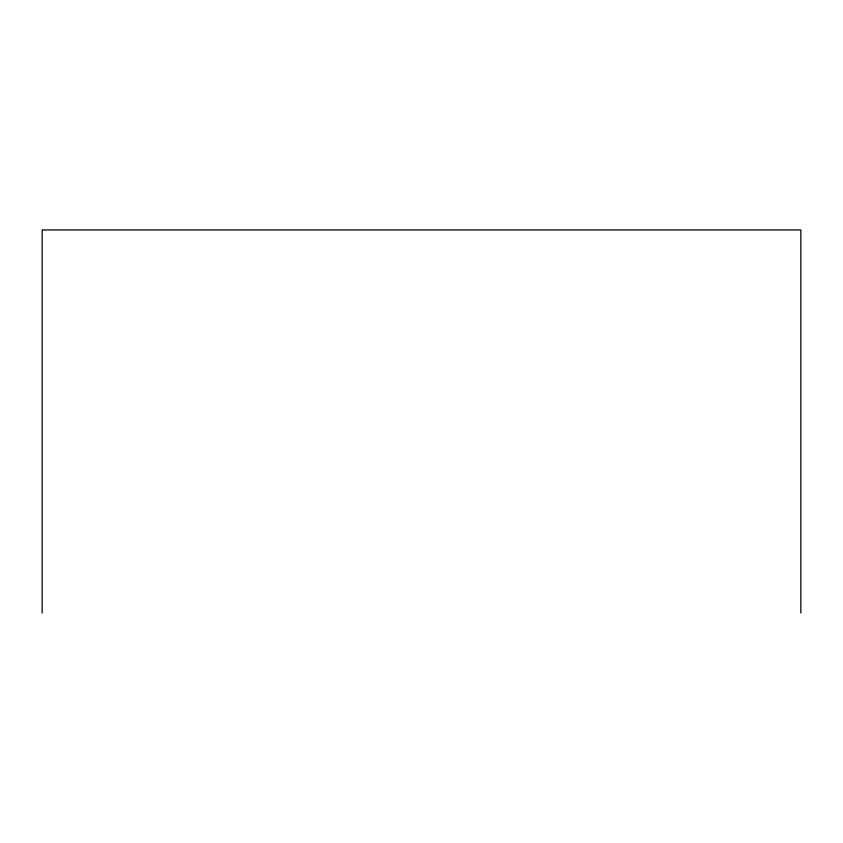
<?xml version="1.0" encoding="UTF-8"?>
<svg xmlns="http://www.w3.org/2000/svg" width="843" height="843" viewBox="0 0 843 843"><rect width="100%" height="100%" fill="white"/><g stroke="black" fill="none" stroke-linecap="round" stroke-linejoin="round"><path stroke-width="1.26" d="M800.85 613.051L800.85 229.949L42.15 229.949L42.15 613.051"/></g></svg>
